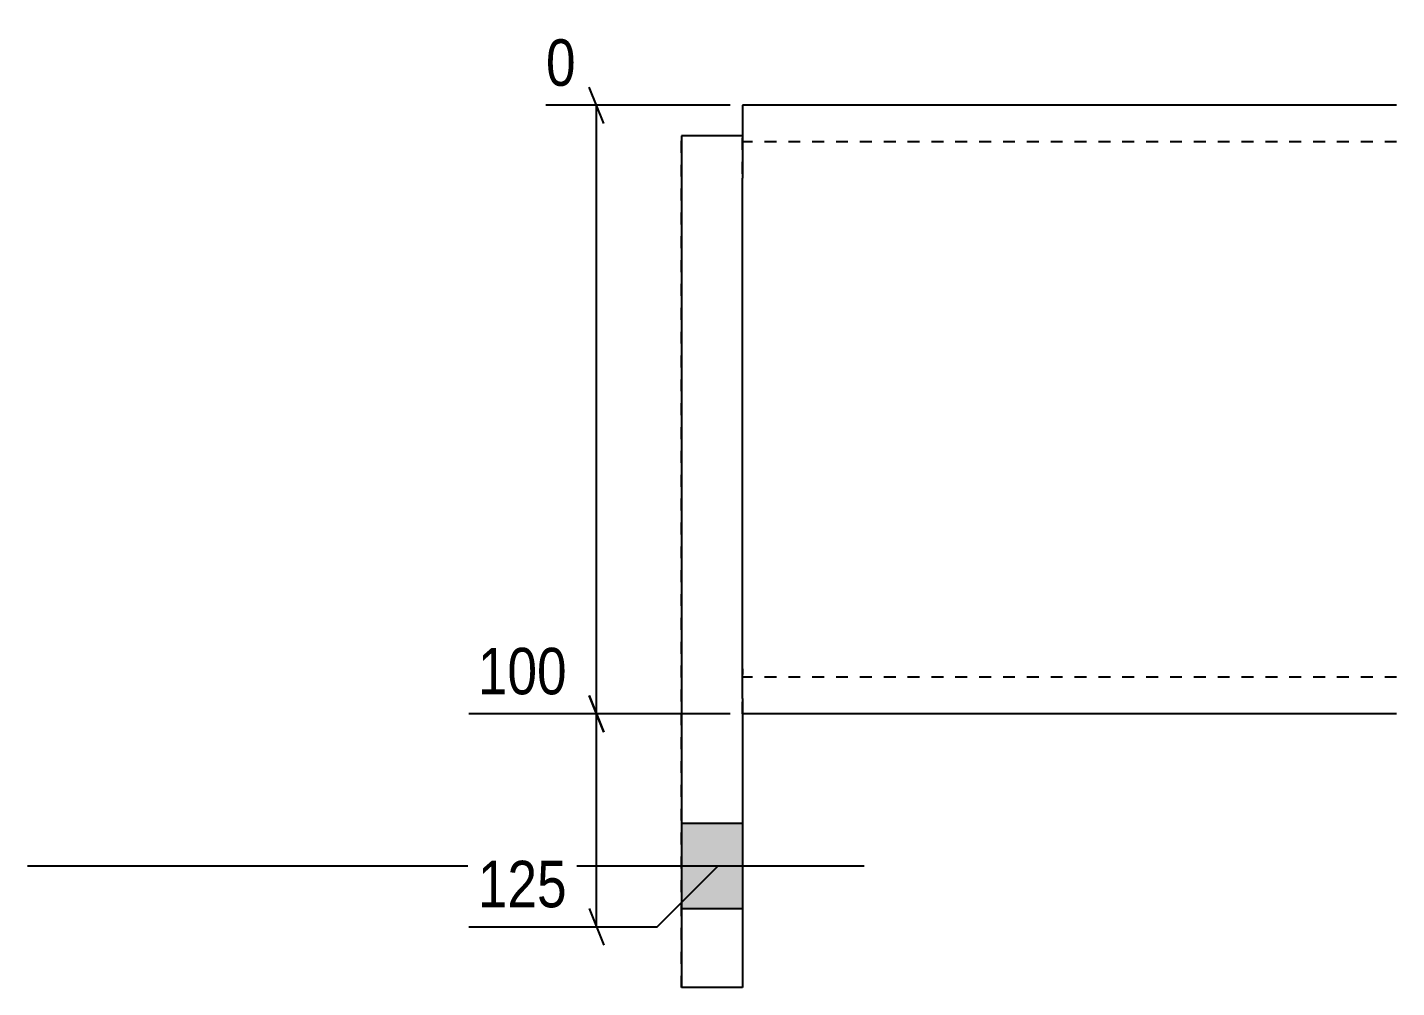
# Model space of a CAD drawing. Header units: millimetres. Extents: x 20 to 27814, y 2 to 799.
# Drawn here: x 17471.1 to 17696.1, y 4.8 to 162.6 of the extents above; entities that cross this region are included whole.
import ezdxf

# ---------------------------------------------------------------- set-up
doc = ezdxf.new("R2010")
doc.units = ezdxf.units.MM
doc.linetypes.add('DXK_LINE_DOT2', pattern=[3.9198, 1.9599, -1.9599])
doc.layers.add('MÅLSÆTNING', color=7, linetype='Continuous')
doc.layers.add('STÅL', color=7, linetype='Continuous')
doc.styles.add('Arial Narrow', font='ARIALN.TTF', dxfattribs={"height": 0.2})

msp = doc.modelspace()

# ---------------------------------------------------------------- hatches: boundary and pattern name
at = {"layer": 'STÅL', "linetype": 'Continuous'}
msp.add_hatch(color=96, dxfattribs=at).paths.add_polyline_path([(17588.59, 17.8), (17588.59, 31.8), (17578.59, 31.8), (17578.59, 17.8)])
msp.add_hatch(color=96, dxfattribs=at).paths.add_polyline_path([(17588.59, 17.8), (17588.59, 31.8), (17578.59, 31.8), (17578.59, 17.8)])

# ---------------------------------------------------------------- linework, layer by layer
at = {"layer": 'MÅLSÆTNING', "color": 7, "linetype": 'Continuous'}
for p, q in [((17565.79, 146.8), (17563.39, 152.8)), ((17586.59, 149.8), (17556.31, 149.8)), ((17564.59, 49.8), (17564.59, 149.8)), ((17563.39, 52.8), (17565.79, 46.8)), ((17565.79, 46.8), (17563.39, 52.8)), ((17586.59, 49.8), (17543.65, 49.8)), ((17586.59, 49.8), (17543.65, 49.8)), ((17564.59, 14.8), (17564.59, 49.8)), ((17574.59, 14.8), (17584.59, 24.8)), ((17584.59, 24.8), (17586.59, 24.8)), ((17563.39, 17.8), (17565.79, 11.8)), ((17543.65, 14.8), (17574.59, 14.8))]:
    msp.add_line(p, q, dxfattribs=at)
at = {"layer": 'STÅL', "color": 2, "linetype": 'Continuous'}
for p, q in [((17588.59, 149.8), (17588.59, 137.8)), ((17696.09, 149.8), (17588.59, 149.8)), ((17588.59, 144.8), (17578.59, 144.8)), ((17578.59, 144.8), (17578.59, 4.8)), ((17588.59, 52.32), (17588.59, 137.8)), ((17588.59, 52.32), (17588.59, 4.8)), ((17696.09, 49.8), (17588.59, 49.8)), ((17588.59, 4.8), (17578.59, 4.8))]:
    msp.add_line(p, q, dxfattribs=at)
at = {"layer": 'STÅL', "color": 7, "linetype": 'DXK_LINE_DOT2'}
for p, q in [((17588.59, 149.8), (17588.59, 148.89)), ((17588.59, 148.89), (17588.59, 146.29)), ((17578.59, 4.8), (17578.59, 144.8)), ((17588.59, 52.32), (17588.59, 144.8)), ((17696.09, 143.8), (17588.59, 143.8)), ((17588.59, 57.21), (17588.59, 56.26)), ((17696.09, 55.8), (17588.59, 55.8)), ((17588.59, 49.8), (17588.59, 52.32))]:
    msp.add_line(p, q, dxfattribs=at)
at = {"layer": 'STÅL', "color": 96, "linetype": 'Continuous'}
for p, q in [((17578.59, 31.8), (17588.59, 31.8)), ((17578.59, 31.8), (17588.59, 31.8)), ((17471.09, 24.8), (17608.59, 24.8)), ((17471.09, 24.8), (17608.59, 24.8)), ((17578.59, 17.8), (17588.59, 17.8)), ((17578.59, 17.8), (17588.59, 17.8))]:
    msp.add_line(p, q, dxfattribs=at)

# ---------------------------------------------------------------- wipeouts: each hides what was drawn before it
at = {"color": 0, "linetype": 'Continuous'}
msp.add_wipeout([(17561.33, 51.4), (17561.33, 62.6), (17543.51, 62.6), (17543.51, 51.4)], dxfattribs=at).dxf.layer = 'MÅLSÆTNING'

# ---------------------------------------------------------------- next in the draw order: texts
at = {"layer": 'MÅLSÆTNING', "color": 3, "linetype": 'Continuous', "style": 'Arial Narrow'}
msp.add_text('100', height=7.635, dxfattribs=at).set_placement((17545.11, 53))

# ---------------------------------------------------------------- next in the draw order: wipeouts: each hides what was drawn before it
at = {"color": 0, "linetype": 'Continuous'}
for points in [[(17562.79, 151.4), (17562.79, 162.6), (17554.71, 162.6), (17554.71, 151.4)], [(17561.33, 16.4), (17561.33, 27.6), (17543.51, 27.6), (17543.51, 16.4)]]:
    msp.add_wipeout(points, dxfattribs=at).dxf.layer = 'MÅLSÆTNING'

# ---------------------------------------------------------------- next in the draw order: texts
at = {"layer": 'MÅLSÆTNING', "color": 3, "linetype": 'Continuous', "style": 'Arial Narrow'}
for s, height, p in [('0', 7.64, (17556.31, 153)), ('125', 7.635, (17545.11, 18))]:
    msp.add_text(s, height=height, dxfattribs=at).set_placement(p)

doc.saveas('drawing.dxf')
